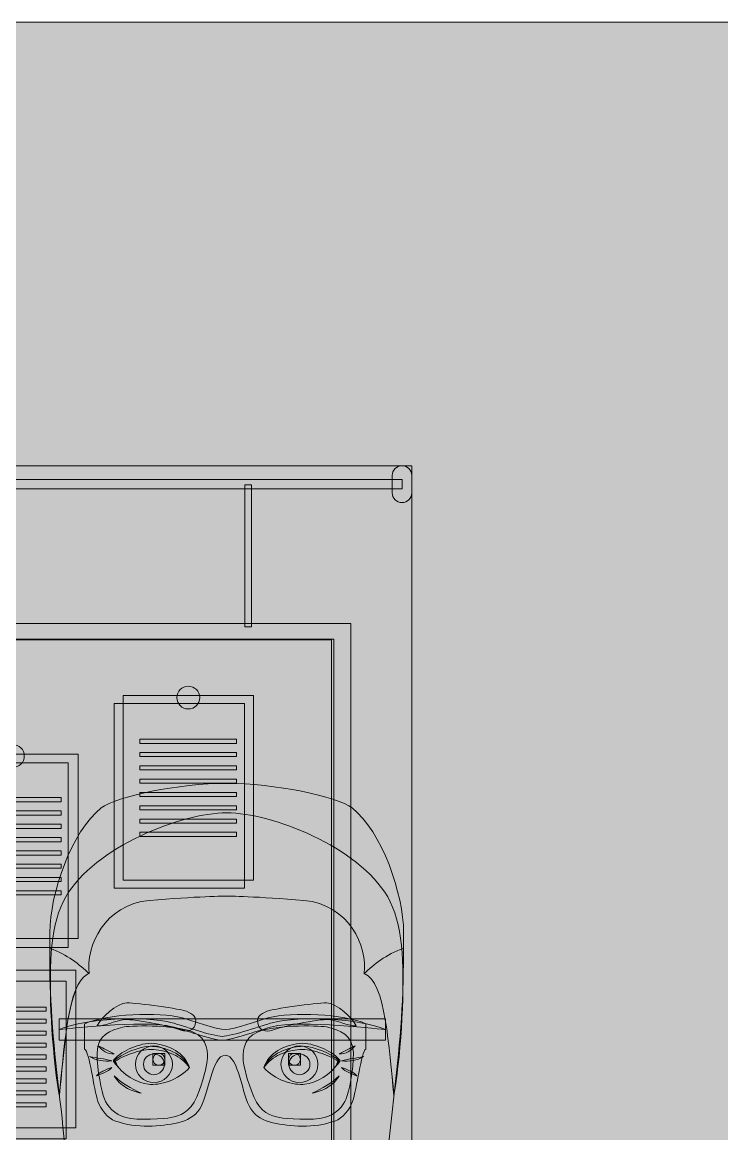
# Model space of a CAD drawing. Header units: inches. Extents: x 0 to 1920, y -20 to 1080.
# Drawn here: x 245.1 to 497.3, y 679 to 1080 of the extents above; entities that cross this region are included whole.
import ezdxf

# ---------------------------------------------------------------- set-up
doc = ezdxf.new("R2010")
doc.units = ezdxf.units.IN
doc.header["$MEASUREMENT"] = 0
doc.layers.add('Layer 1', color=7, linetype='Continuous')

# ---------------------------------------------------------------- blocks, each defined once
blk = doc.blocks.new('block 3')
at = {"layer": 'Layer 1', "lineweight": 0}
blk.add_lwpolyline([(0, 1080), (1920, 1080), (1920, 0), (0, 0), (0, 1080)], dxfattribs=at)
blk = doc.blocks.new('block 6')
at = {"layer": 'Layer 1', "lineweight": 0}
blk.add_lwpolyline([(0, 1080), (1920, 1080), (1920, 0), (0, 0), (0, 1080)], dxfattribs=at)
blk = doc.blocks.new('block 17')
at = {"layer": 'Layer 1', "true_color": 0xffffff}
h = blk.add_hatch(color=7, dxfattribs=at)
h.dxf.hatch_style = 2
h.paths.add_polyline_path([(357.41, 654.99), (115.88, 654.99), (115.88, 857.47), (357.41, 857.47)])
at = {"layer": 'Layer 1', "lineweight": 0}
for points in [[(115.88, 654.99), (357.41, 654.99), (357.41, 857.47), (115.88, 857.47), (115.88, 654.99)], [(357.41, 654.99), (115.88, 654.99), (115.88, 857.47), (357.41, 857.47), (357.41, 654.99)]]:
    blk.add_lwpolyline(points, dxfattribs=at)
blk = doc.blocks.new('block 16')
at = {"layer": 'Layer 1'}
blk.add_blockref('block 17', (0, 0), dxfattribs=at)
blk = doc.blocks.new('block 21')
at = {"layer": 'Layer 1', "true_color": 0xffffff}
h = blk.add_hatch(color=7, dxfattribs=at)
h.dxf.hatch_style = 2
h.paths.add_polyline_path([(261.62, 746.24), (214.58, 746.24), (214.58, 812.81), (261.62, 812.81)])
at = {"layer": 'Layer 1', "lineweight": 0}
for points in [[(214.58, 746.24), (261.62, 746.24), (261.62, 812.81), (214.58, 812.81), (214.58, 746.24)], [(261.62, 746.24), (214.58, 746.24), (214.58, 812.81), (261.62, 812.81), (261.62, 746.24)]]:
    blk.add_lwpolyline(points, dxfattribs=at)
blk = doc.blocks.new('block 20')
at = {"layer": 'Layer 1'}
blk.add_blockref('block 21', (0, 0), dxfattribs=at)
blk = doc.blocks.new('block 23')
at = {"layer": 'Layer 1', "true_color": 0xffffff}
h = blk.add_hatch(color=7, dxfattribs=at)
h.dxf.hatch_style = 2
h.paths.add_polyline_path([(325.23, 767.68), (278.19, 767.68), (278.19, 834.25), (325.23, 834.25)])
at = {"layer": 'Layer 1', "lineweight": 0}
for points in [[(278.19, 767.68), (325.23, 767.68), (325.23, 834.25), (278.19, 834.25), (278.19, 767.68)], [(325.23, 767.68), (278.19, 767.68), (278.19, 834.25), (325.23, 834.25), (325.23, 767.68)]]:
    blk.add_lwpolyline(points, dxfattribs=at)
blk = doc.blocks.new('block 22')
at = {"layer": 'Layer 1'}
blk.add_blockref('block 23', (0, 0), dxfattribs=at)
blk = doc.blocks.new('block 25')
at = {"layer": 'Layer 1', "true_color": 0xffffff}
h = blk.add_hatch(color=7, dxfattribs=at)
h.dxf.hatch_style = 2
h.paths.add_polyline_path([(260.87, 677.21), (147.73, 677.21), (147.73, 734.12), (260.87, 734.12)])
at = {"layer": 'Layer 1', "lineweight": 0}
for points in [[(147.73, 677.21), (260.87, 677.21), (260.87, 734.12), (147.73, 734.12), (147.73, 677.21)], [(260.87, 677.21), (147.73, 677.21), (147.73, 734.12), (260.87, 734.12), (260.87, 677.21)]]:
    blk.add_lwpolyline(points, dxfattribs=at)
blk = doc.blocks.new('block 24')
at = {"layer": 'Layer 1'}
blk.add_blockref('block 25', (0, 0), dxfattribs=at)
blk = doc.blocks.new('block 15')
at = {"layer": 'Layer 1', "true_color": 0x82a09f}
h = blk.add_hatch(color=252, dxfattribs=at)
h.dxf.hatch_style = 2
edge = h.paths.add_edge_path()
edge.add_spline(control_points=[(382.01, 906.69), (382.01, 906.69), (382.01, 906.69), (382.01, 906.69), (380.05, 906.69), (378.46, 908.28), (378.46, 910.24), (378.46, 910.24), (378.46, 916.45), (378.46, 916.45), (378.46, 918.41), (380.05, 920), (382.01, 920), (383.97, 920), (385.56, 918.41), (385.56, 916.45), (385.56, 916.45), (385.56, 910.24), (385.56, 910.24), (385.56, 908.28), (383.97, 906.69), (382.01, 906.69)], knot_values=[0, 0, 0, 0, 1, 1, 1, 2, 2, 2, 3, 3, 3, 4, 4, 4, 5, 5, 5, 6, 6, 6, 7, 7, 7, 7], degree=3, periodic=0)
edge.add_line((382.01, 906.69), (382.01, 906.69))
h = blk.add_hatch(color=252, dxfattribs=at)
h.dxf.hatch_style = 2
h.paths.add_polyline_path([(382.01, 911.64), (102.96, 911.64), (102.96, 915.05), (382.01, 915.05)])
h = blk.add_hatch(color=252, dxfattribs=at)
h.dxf.hatch_style = 2
h.paths.add_polyline_path([(327.78, 861.87), (325.31, 861.87), (325.31, 913.08), (327.78, 913.08)])
h = blk.add_hatch(color=252, dxfattribs=at)
h.dxf.hatch_style = 2
h.paths.add_polyline_path([(363.54, 660.57), (122.02, 660.57), (122.02, 863.05), (363.54, 863.05)])
at = {"layer": 'Layer 1', "true_color": 0xaac8c8}
h = blk.add_hatch(color=9, dxfattribs=at)
h.dxf.hatch_style = 2
h.paths.add_polyline_path([(356.57, 666.42), (129, 666.42), (129, 857.2), (356.57, 857.2)])
at = {"layer": 'Layer 1', "true_color": 0x2956c5}
h = blk.add_hatch(color=152, dxfattribs=at)
h.dxf.hatch_style = 2
edge = h.paths.add_edge_path()
edge.add_spline(control_points=[(309.05, 836.39), (309.05, 834.11), (307.2, 832.26), (304.92, 832.26), (302.64, 832.26), (300.8, 834.11), (300.8, 836.39), (300.8, 838.67), (302.64, 840.51), (304.92, 840.51), (307.2, 840.51), (309.05, 838.67), (309.05, 836.39)], knot_values=[0, 0, 0, 0, 1, 1, 1, 2, 2, 2, 3, 3, 3, 4, 4, 4, 4], degree=3, periodic=0)
edge.add_line((309.05, 836.39), (309.05, 836.39))
at = {"layer": 'Layer 1', "true_color": 0xffb000}
h = blk.add_hatch(color=40, dxfattribs=at)
h.dxf.hatch_style = 2
edge = h.paths.add_edge_path()
edge.add_spline(control_points=[(245.8, 815.3), (245.8, 813.02), (243.95, 811.18), (241.67, 811.18), (239.39, 811.18), (237.54, 813.02), (237.54, 815.3), (237.54, 817.58), (239.39, 819.43), (241.67, 819.43), (243.95, 819.43), (245.8, 817.58), (245.8, 815.3)], knot_values=[0, 0, 0, 0, 1, 1, 1, 2, 2, 2, 3, 3, 3, 4, 4, 4, 4], degree=3, periodic=0)
edge.add_line((245.8, 815.3), (245.8, 815.3))
at = {"layer": 'Layer 1', "true_color": 0xc0dddc}
h = blk.add_hatch(color=254, dxfattribs=at)
h.dxf.hatch_style = 2
h.paths.add_polyline_path([(322.32, 819.87), (287.52, 819.87), (287.52, 821.37), (322.32, 821.37)])
h = blk.add_hatch(color=254, dxfattribs=at)
h.dxf.hatch_style = 2
h.paths.add_polyline_path([(322.32, 815.07), (287.52, 815.07), (287.52, 816.57), (322.32, 816.57)])
h = blk.add_hatch(color=254, dxfattribs=at)
h.dxf.hatch_style = 2
h.paths.add_polyline_path([(322.32, 810.27), (287.52, 810.27), (287.52, 811.77), (322.32, 811.77)])
h = blk.add_hatch(color=254, dxfattribs=at)
h.dxf.hatch_style = 2
h.paths.add_polyline_path([(322.32, 805.47), (287.52, 805.47), (287.52, 806.97), (322.32, 806.97)])
h = blk.add_hatch(color=254, dxfattribs=at)
h.dxf.hatch_style = 2
h.paths.add_polyline_path([(322.32, 800.67), (287.52, 800.67), (287.52, 802.17), (322.32, 802.17)])
h = blk.add_hatch(color=254, dxfattribs=at)
h.dxf.hatch_style = 2
h.paths.add_polyline_path([(259.07, 798.79), (224.27, 798.79), (224.27, 800.29), (259.07, 800.29)])
h = blk.add_hatch(color=254, dxfattribs=at)
h.dxf.hatch_style = 2
h.paths.add_polyline_path([(259.07, 793.99), (224.27, 793.99), (224.27, 795.49), (259.07, 795.49)])
h = blk.add_hatch(color=254, dxfattribs=at)
h.dxf.hatch_style = 2
h.paths.add_polyline_path([(322.32, 795.87), (287.52, 795.87), (287.52, 797.37), (322.32, 797.37)])
h = blk.add_hatch(color=254, dxfattribs=at)
h.dxf.hatch_style = 2
h.paths.add_polyline_path([(259.07, 789.19), (224.27, 789.19), (224.27, 790.69), (259.07, 790.69)])
h = blk.add_hatch(color=254, dxfattribs=at)
h.dxf.hatch_style = 2
h.paths.add_polyline_path([(322.32, 791.07), (287.52, 791.07), (287.52, 792.57), (322.32, 792.57)])
h = blk.add_hatch(color=254, dxfattribs=at)
h.dxf.hatch_style = 2
h.paths.add_polyline_path([(322.32, 786.27), (287.52, 786.27), (287.52, 787.77), (322.32, 787.77)])
h = blk.add_hatch(color=254, dxfattribs=at)
h.dxf.hatch_style = 2
h.paths.add_polyline_path([(259.07, 784.39), (224.27, 784.39), (224.27, 785.89), (259.07, 785.89)])
h = blk.add_hatch(color=254, dxfattribs=at)
h.dxf.hatch_style = 2
h.paths.add_polyline_path([(259.07, 779.59), (224.27, 779.59), (224.27, 781.09), (259.07, 781.09)])
h = blk.add_hatch(color=254, dxfattribs=at)
h.dxf.hatch_style = 2
h.paths.add_polyline_path([(259.07, 774.79), (224.27, 774.79), (224.27, 776.29), (259.07, 776.29)])
h = blk.add_hatch(color=254, dxfattribs=at)
h.dxf.hatch_style = 2
h.paths.add_polyline_path([(259.07, 769.99), (224.27, 769.99), (224.27, 771.49), (259.07, 771.49)])
h = blk.add_hatch(color=254, dxfattribs=at)
h.dxf.hatch_style = 2
h.paths.add_polyline_path([(259.07, 765.19), (224.27, 765.19), (224.27, 766.69), (259.07, 766.69)])
h = blk.add_hatch(color=254, dxfattribs=at)
h.dxf.hatch_style = 2
h.paths.add_polyline_path([(253.69, 723.2), (162.04, 723.2), (162.04, 724.7), (253.69, 724.7)])
h = blk.add_hatch(color=254, dxfattribs=at)
h.dxf.hatch_style = 2
h.paths.add_polyline_path([(253.69, 718.89), (162.04, 718.89), (162.04, 720.39), (253.69, 720.39)])
h = blk.add_hatch(color=254, dxfattribs=at)
h.dxf.hatch_style = 2
h.paths.add_polyline_path([(253.69, 714.58), (162.04, 714.58), (162.04, 716.08), (253.69, 716.08)])
h = blk.add_hatch(color=254, dxfattribs=at)
h.dxf.hatch_style = 2
h.paths.add_polyline_path([(253.69, 710.27), (162.04, 710.27), (162.04, 711.77), (253.69, 711.77)])
h = blk.add_hatch(color=254, dxfattribs=at)
h.dxf.hatch_style = 2
h.paths.add_polyline_path([(253.69, 705.96), (162.04, 705.96), (162.04, 707.46), (253.69, 707.46)])
h = blk.add_hatch(color=254, dxfattribs=at)
h.dxf.hatch_style = 2
h.paths.add_polyline_path([(253.69, 701.65), (162.04, 701.65), (162.04, 703.15), (253.69, 703.15)])
h = blk.add_hatch(color=254, dxfattribs=at)
h.dxf.hatch_style = 2
h.paths.add_polyline_path([(253.69, 697.34), (162.04, 697.34), (162.04, 698.84), (253.69, 698.84)])
h = blk.add_hatch(color=254, dxfattribs=at)
h.dxf.hatch_style = 2
h.paths.add_polyline_path([(253.69, 693.02), (162.04, 693.02), (162.04, 694.52), (253.69, 694.52)])
h = blk.add_hatch(color=254, dxfattribs=at)
h.dxf.hatch_style = 2
h.paths.add_polyline_path([(253.69, 688.71), (162.04, 688.71), (162.04, 690.21), (253.69, 690.21)])
at = {"layer": 'Layer 1', "lineweight": 0}
for points in [[(100, 654.99), (385.56, 654.99), (385.56, 920), (100, 920), (100, 654.99)], [(382.01, 911.64), (102.96, 911.64), (102.96, 915.05), (382.01, 915.05), (382.01, 911.64)], [(327.78, 861.87), (325.31, 861.87), (325.31, 913.08), (327.78, 913.08), (327.78, 861.87)], [(363.54, 660.57), (122.02, 660.57), (122.02, 863.05), (363.54, 863.05), (363.54, 660.57)], [(356.57, 666.42), (129, 666.42), (129, 857.2), (356.57, 857.2), (356.57, 666.42)], [(328.44, 770.54), (281.4, 770.54), (281.4, 837.11), (328.44, 837.11), (328.44, 770.54)], [(322.32, 819.87), (287.52, 819.87), (287.52, 821.37), (322.32, 821.37), (322.32, 819.87)], [(265.19, 749.45), (218.15, 749.45), (218.15, 816.02), (265.19, 816.02), (265.19, 749.45)], [(322.32, 815.07), (287.52, 815.07), (287.52, 816.57), (322.32, 816.57), (322.32, 815.07)], [(322.32, 810.27), (287.52, 810.27), (287.52, 811.77), (322.32, 811.77), (322.32, 810.27)], [(322.32, 805.47), (287.52, 805.47), (287.52, 806.97), (322.32, 806.97), (322.32, 805.47)], [(322.32, 800.67), (287.52, 800.67), (287.52, 802.17), (322.32, 802.17), (322.32, 800.67)], [(259.07, 798.79), (224.27, 798.79), (224.27, 800.29), (259.07, 800.29), (259.07, 798.79)], [(259.07, 793.99), (224.27, 793.99), (224.27, 795.49), (259.07, 795.49), (259.07, 793.99)], [(322.32, 795.87), (287.52, 795.87), (287.52, 797.37), (322.32, 797.37), (322.32, 795.87)], [(259.07, 789.19), (224.27, 789.19), (224.27, 790.69), (259.07, 790.69), (259.07, 789.19)], [(322.32, 791.07), (287.52, 791.07), (287.52, 792.57), (322.32, 792.57), (322.32, 791.07)], [(322.32, 786.27), (287.52, 786.27), (287.52, 787.77), (322.32, 787.77), (322.32, 786.27)], [(259.07, 784.39), (224.27, 784.39), (224.27, 785.89), (259.07, 785.89), (259.07, 784.39)], [(259.07, 779.59), (224.27, 779.59), (224.27, 781.09), (259.07, 781.09), (259.07, 779.59)], [(259.07, 774.79), (224.27, 774.79), (224.27, 776.29), (259.07, 776.29), (259.07, 774.79)], [(259.07, 769.99), (224.27, 769.99), (224.27, 771.49), (259.07, 771.49), (259.07, 769.99)], [(259.07, 765.19), (224.27, 765.19), (224.27, 766.69), (259.07, 766.69), (259.07, 765.19)], [(264.43, 681.14), (151.3, 681.14), (151.3, 738.05), (264.43, 738.05), (264.43, 681.14)], [(253.69, 723.2), (162.04, 723.2), (162.04, 724.7), (253.69, 724.7), (253.69, 723.2)], [(253.69, 718.89), (162.04, 718.89), (162.04, 720.39), (253.69, 720.39), (253.69, 718.89)], [(253.69, 714.58), (162.04, 714.58), (162.04, 716.08), (253.69, 716.08), (253.69, 714.58)], [(253.69, 710.27), (162.04, 710.27), (162.04, 711.77), (253.69, 711.77), (253.69, 710.27)], [(253.69, 705.96), (162.04, 705.96), (162.04, 707.46), (253.69, 707.46), (253.69, 705.96)], [(253.69, 701.65), (162.04, 701.65), (162.04, 703.15), (253.69, 703.15), (253.69, 701.65)], [(253.69, 697.34), (162.04, 697.34), (162.04, 698.84), (253.69, 698.84), (253.69, 697.34)], [(253.69, 693.02), (162.04, 693.02), (162.04, 694.52), (253.69, 694.52), (253.69, 693.02)], [(253.69, 688.71), (162.04, 688.71), (162.04, 690.21), (253.69, 690.21), (253.69, 688.71)]]:
    blk.add_lwpolyline(points, dxfattribs=at)
for points, knots in [([(382.01, 906.69), (382.01, 906.69), (382.01, 906.69), (382.01, 906.69), (380.05, 906.69), (378.46, 908.28), (378.46, 910.24), (378.46, 910.24), (378.46, 916.45), (378.46, 916.45), (378.46, 918.41), (380.05, 920), (382.01, 920), (383.97, 920), (385.56, 918.41), (385.56, 916.45), (385.56, 916.45), (385.56, 910.24), (385.56, 910.24), (385.56, 908.28), (383.97, 906.69), (382.01, 906.69)], [0, 0, 0, 0, 1, 1, 1, 2, 2, 2, 3, 3, 3, 4, 4, 4, 5, 5, 5, 6, 6, 6, 7, 7, 7, 7]), ([(309.05, 836.39), (309.05, 834.11), (307.2, 832.26), (304.92, 832.26), (302.64, 832.26), (300.8, 834.11), (300.8, 836.39), (300.8, 838.67), (302.64, 840.51), (304.92, 840.51), (307.2, 840.51), (309.05, 838.67), (309.05, 836.39)], [0, 0, 0, 0, 1, 1, 1, 2, 2, 2, 3, 3, 3, 4, 4, 4, 4]), ([(245.8, 815.3), (245.8, 813.02), (243.95, 811.18), (241.67, 811.18), (239.39, 811.18), (237.54, 813.02), (237.54, 815.3), (237.54, 817.58), (239.39, 819.43), (241.67, 819.43), (243.95, 819.43), (245.8, 817.58), (245.8, 815.3)], [0, 0, 0, 0, 1, 1, 1, 2, 2, 2, 3, 3, 3, 4, 4, 4, 4])]:
    blk.add_open_spline(points, degree=3, knots=knots, dxfattribs=at)
at = {"layer": 'Layer 1'}
for name in ['block 16', 'block 22', 'block 20', 'block 24']:
    blk.add_blockref(name, (0, 0), dxfattribs=at)
blk = doc.blocks.new('block 14')
at = {"layer": 'Layer 1'}
blk.add_blockref('block 15', (0, 0), dxfattribs=at)
blk = doc.blocks.new('block 13')
at = {"layer": 'Layer 1', "lineweight": 0}
blk.add_lwpolyline([(0, 1080), (1920, 1080), (1920, 0), (0, 0), (0, 1080)], dxfattribs=at)
at = {"layer": 'Layer 1'}
blk.add_blockref('block 14', (0, 0), dxfattribs=at)
blk = doc.blocks.new('block 30')
at = {"layer": 'Layer 1', "lineweight": 0}
blk.add_lwpolyline([(0, 1080), (1920, 1080), (1920, 0), (0, 0), (0, 1080)], dxfattribs=at)
blk = doc.blocks.new('block 31')
at = {"layer": 'Layer 1', "lineweight": 0}
blk.add_lwpolyline([(0, 1080), (1920, 1080), (1920, 0), (0, 0), (0, 1080)], dxfattribs=at)
blk = doc.blocks.new('block 36')
at = {"layer": 'Layer 1', "lineweight": 0}
blk.add_lwpolyline([(341.1, 703.75), (345.38, 703.75), (345.38, 708), (341.1, 708), (341.1, 703.75)], dxfattribs=at)
blk.add_open_spline([(345.38, 705.88), (345.38, 704.7), (344.41, 703.75), (343.24, 703.75), (342.05, 703.75), (341.09, 704.7), (341.09, 705.88), (341.09, 707.05), (342.05, 708), (343.24, 708), (344.41, 708), (345.38, 707.05), (345.38, 705.88)], degree=3, knots=[0, 0, 0, 0, 1, 1, 1, 2, 2, 2, 3, 3, 3, 4, 4, 4, 4], dxfattribs=at)
blk = doc.blocks.new('block 35')
at = {"layer": 'Layer 1'}
blk.add_blockref('block 36', (0, 0), dxfattribs=at)
blk = doc.blocks.new('block 38')
at = {"layer": 'Layer 1', "lineweight": 0}
blk.add_lwpolyline([(292.19, 703.75), (296.47, 703.75), (296.47, 708), (292.19, 708), (292.19, 703.75)], dxfattribs=at)
blk.add_open_spline([(292.19, 705.88), (292.19, 704.7), (293.13, 703.75), (294.32, 703.75), (295.5, 703.75), (296.47, 704.7), (296.47, 705.88), (296.47, 707.05), (295.5, 708), (294.32, 708), (293.13, 708), (292.19, 707.05), (292.19, 705.88)], degree=3, knots=[0, 0, 0, 0, 1, 1, 1, 2, 2, 2, 3, 3, 3, 4, 4, 4, 4], dxfattribs=at)
blk = doc.blocks.new('block 37')
at = {"layer": 'Layer 1'}
blk.add_blockref('block 38', (0, 0), dxfattribs=at)
blk = doc.blocks.new('block 40')
at = {"layer": 'Layer 1', "lineweight": 0}
blk.add_lwpolyline([(258.34, 712.76), (376.01, 712.76), (376.01, 720.49), (258.34, 720.49), (258.34, 712.76)], dxfattribs=at)
blk.add_open_spline([(335.19, 719.06), (332.08, 718.26), (320.47, 714.16), (317.17, 714.16), (313.88, 714.16), (302.25, 718.26), (299.16, 719.06), (289.23, 721.63), (267.49, 720.69), (258.34, 716.6), (258.34, 716.6), (289.23, 720.23), (299.16, 717.66), (302.25, 716.85), (313.88, 712.76), (317.17, 712.76), (320.47, 712.76), (332.08, 716.85), (335.19, 717.66), (345.11, 720.23), (376.01, 716.6), (376.01, 716.6), (366.87, 720.69), (345.11, 721.63), (335.19, 719.06)], degree=3, knots=[0, 0, 0, 0, 1, 1, 1, 2, 2, 2, 3, 3, 3, 4, 4, 4, 5, 5, 5, 6, 6, 6, 7, 7, 7, 8, 8, 8, 8], dxfattribs=at)
blk = doc.blocks.new('block 39')
at = {"layer": 'Layer 1'}
blk.add_blockref('block 40', (0, 0), dxfattribs=at)
blk = doc.blocks.new('block 32')
at = {"layer": 'Layer 1', "true_color": 0x231f20}
h = blk.add_hatch(color=250, dxfattribs=at)
h.dxf.hatch_style = 2
edge = h.paths.add_edge_path()
edge.add_spline(control_points=[(382.58, 751.62), (382.58, 749.88), (382.58, 747.98), (382.54, 745.92), (382.54, 731.74), (382.15, 710.72), (379.09, 693), (377.26, 709.62), (376.18, 734.1), (368.38, 736.8), (369.56, 746.72), (363.02, 761.74), (346.6, 763.19), (330.21, 764.63), (318.78, 764.78), (318.78, 764.78), (318.78, 764.78), (307.32, 764.63), (290.95, 763.19), (274.57, 761.74), (268.02, 746.72), (269.17, 736.8), (269.17, 736.8), (269.13, 736.8), (269.13, 736.8), (268.4, 736.53), (267.75, 736.12), (267.14, 735.5), (261.17, 729.58), (260.14, 708.05), (258.46, 693), (258.46, 693.03), (258.46, 693.07), (258.42, 693.11), (258.42, 693.11), (258.3, 693.68), (258.3, 693.68), (255.47, 710.41), (255, 729.99), (254.98, 743.91), (254.98, 744.59), (254.98, 745.27), (255, 745.92), (255, 745.92), (255, 751.62), (255, 751.62), (255, 765.31), (262.78, 788.27), (273.57, 796.57), (278.96, 800.75), (301.55, 805.43), (318.78, 805.43), (336, 805.43), (358.58, 800.75), (364.01, 796.57), (374.77, 788.27), (382.58, 765.31), (382.58, 751.62)], knot_values=[0, 0, 0, 0, 1, 1, 1, 2, 2, 2, 3, 3, 3, 4, 4, 4, 5, 5, 5, 6, 6, 6, 7, 7, 7, 8, 8, 8, 9, 9, 9, 10, 10, 10, 11, 11, 11, 12, 12, 12, 13, 13, 13, 14, 14, 14, 15, 15, 15, 16, 16, 16, 17, 17, 17, 18, 18, 18, 19, 19, 19, 19], degree=3, periodic=0)
edge.add_line((382.58, 751.62), (382.58, 751.62))
at = {"layer": 'Layer 1', "true_color": 0xfdb48c}
h = blk.add_hatch(color=31, dxfattribs=at)
h.dxf.hatch_style = 2
edge = h.paths.add_edge_path()
edge.add_spline(control_points=[(376.84, 764.44), (366.16, 782.65), (335.19, 794.78), (318.79, 794.78), (302.38, 794.78), (271.41, 782.65), (260.72, 764.44), (250.03, 746.22), (257.65, 705.24), (260.72, 671.84), (263.78, 638.45), (301.36, 615.71), (318.79, 615.71), (336.2, 615.71), (373.79, 638.45), (376.84, 671.84), (379.91, 705.24), (387.53, 746.22), (376.84, 764.44)], knot_values=[0, 0, 0, 0, 1, 1, 1, 2, 2, 2, 3, 3, 3, 4, 4, 4, 5, 5, 5, 6, 6, 6, 6], degree=3, periodic=0)
edge.add_line((376.84, 764.44), (376.84, 764.44))
at = {"layer": 'Layer 1', "true_color": 0x231f20}
h = blk.add_hatch(color=250, dxfattribs=at)
h.dxf.hatch_style = 2
edge = h.paths.add_edge_path()
edge.add_spline(control_points=[(269.13, 736.8), (268.4, 736.53), (267.75, 736.11), (267.14, 735.5), (261.14, 729.69), (260.09, 708.2), (258.42, 693.11), (258.42, 693.11), (258.3, 693.68), (258.3, 693.68), (255.47, 710.41), (255, 729.99), (254.98, 743.91), (254.98, 743.91), (254.98, 745.92), (254.98, 745.92), (254.98, 745.92), (255, 745.92), (255, 745.92), (261.25, 743.68), (265.77, 740.03), (269.13, 736.8)], knot_values=[0, 0, 0, 0, 1, 1, 1, 2, 2, 2, 3, 3, 3, 4, 4, 4, 5, 5, 5, 6, 6, 6, 7, 7, 7, 7], degree=3, periodic=0)
edge.add_line((269.13, 736.8), (269.13, 736.8))
h = blk.add_hatch(color=250, dxfattribs=at)
h.dxf.hatch_style = 2
edge = h.paths.add_edge_path()
edge.add_spline(control_points=[(382.54, 745.92), (382.54, 731.74), (382.15, 710.72), (379.1, 693), (377.26, 709.61), (376.18, 734.1), (368.38, 736.8), (371.75, 740.03), (376.26, 743.68), (382.54, 745.92)], knot_values=[0, 0, 0, 0, 1, 1, 1, 2, 2, 2, 3, 3, 3, 3], degree=3, periodic=0)
edge.add_line((382.54, 745.92), (382.54, 745.92))
at = {"layer": 'Layer 1', "true_color": 0xffffff}
h = blk.add_hatch(color=7, dxfattribs=at)
h.dxf.hatch_style = 2
edge = h.paths.add_edge_path()
edge.add_spline(control_points=[(307.28, 717.92), (308.38, 721.32), (306.61, 722.09), (304.24, 723.21), (302.46, 724.05), (286.66, 726.23), (282.83, 726.23), (278.99, 726.23), (273.45, 720.82), (272.12, 717.92), (274.68, 717.76), (278.21, 719.81), (282.04, 720.19), (285.88, 720.56), (299.61, 717.55), (302.26, 716.41), (304.91, 715.28), (306.96, 716.9), (307.28, 717.92)], knot_values=[0, 0, 0, 0, 1, 1, 1, 2, 2, 2, 3, 3, 3, 4, 4, 4, 5, 5, 5, 6, 6, 6, 6], degree=3, periodic=0)
edge.add_line((307.28, 717.92), (307.28, 717.92))
h = blk.add_hatch(color=7, dxfattribs=at)
h.dxf.hatch_style = 2
edge = h.paths.add_edge_path()
edge.add_spline(control_points=[(330.27, 717.92), (329.18, 721.32), (330.95, 722.09), (333.32, 723.21), (335.1, 724.05), (350.9, 726.23), (354.73, 726.23), (358.57, 726.23), (364.11, 720.82), (365.44, 717.92), (362.88, 717.76), (359.36, 719.81), (355.52, 720.19), (351.69, 720.56), (337.95, 717.55), (335.3, 716.41), (332.65, 715.28), (330.61, 716.9), (330.27, 717.92)], knot_values=[0, 0, 0, 0, 1, 1, 1, 2, 2, 2, 3, 3, 3, 4, 4, 4, 5, 5, 5, 6, 6, 6, 6], degree=3, periodic=0)
edge.add_line((330.27, 717.92), (330.27, 717.92))
at = {"layer": 'Layer 1', "true_color": 0x404040}
h = blk.add_hatch(color=250, dxfattribs=at)
h.dxf.hatch_style = 2
edge = h.paths.add_edge_path()
edge.add_spline(control_points=[(333.8, 720.85), (331.12, 720.15), (321.11, 716.61), (318.27, 716.61), (315.44, 716.61), (305.41, 720.15), (302.75, 720.85), (294.19, 723.06), (275.45, 722.25), (267.56, 718.74), (267.56, 718.74), (267.56, 709.58), (267.56, 709.58), (269.29, 708.77), (270.84, 695), (272.37, 690.67), (273.4, 687.77), (275.85, 684.66), (278.72, 683.63), (286.36, 680.88), (295.02, 681.59), (301.12, 683.03), (304.54, 683.84), (307.14, 685.12), (309.09, 688.05), (312.26, 692.84), (313.41, 707.36), (318.27, 707.36), (323.13, 707.36), (324.28, 692.84), (327.45, 688.05), (329.4, 685.12), (332.01, 683.84), (335.44, 683.03), (341.52, 681.59), (350.18, 680.88), (357.84, 683.63), (360.69, 684.66), (363.14, 687.77), (364.18, 690.67), (365.72, 695), (367.25, 708.77), (368.98, 709.58), (368.98, 709.58), (368.98, 718.74), (368.98, 718.74), (361.11, 722.25), (342.35, 723.06), (333.8, 720.85)], knot_values=[0, 0, 0, 0, 1, 1, 1, 2, 2, 2, 3, 3, 3, 4, 4, 4, 5, 5, 5, 6, 6, 6, 7, 7, 7, 8, 8, 8, 9, 9, 9, 10, 10, 10, 11, 11, 11, 12, 12, 12, 13, 13, 13, 14, 14, 14, 15, 15, 15, 16, 16, 16, 16], degree=3, periodic=0)
edge.add_line((333.8, 720.85), (333.8, 720.85))
edge = h.paths.add_edge_path()
edge.add_spline(control_points=[(311.79, 705.45), (311.49, 703.34), (310.44, 698.21), (308.03, 692.38), (305.63, 686.55), (301.78, 685.54), (298.61, 684.84), (296.71, 684.42), (286.5, 683.83), (282.46, 684.84), (278.43, 685.85), (275.64, 689.16), (274.68, 691.68), (273.72, 694.19), (271.99, 701.74), (272.08, 708.28), (272.17, 714.81), (277.09, 716.35), (281.3, 717.52), (282.93, 717.98), (299.48, 718.63), (306.69, 715.72), (312.11, 713.52), (312.06, 707.57), (311.79, 705.45)], knot_values=[0, 0, 0, 0, 1, 1, 1, 2, 2, 2, 3, 3, 3, 4, 4, 4, 5, 5, 5, 6, 6, 6, 7, 7, 7, 8, 8, 8, 8], degree=3, periodic=0)
edge.add_line((311.79, 705.45), (311.79, 705.45))
edge = h.paths.add_edge_path()
edge.add_spline(control_points=[(361.87, 691.68), (360.9, 689.16), (358.12, 685.85), (354.08, 684.84), (350.04, 683.83), (339.84, 684.42), (337.93, 684.84), (334.76, 685.54), (330.92, 686.55), (328.52, 692.38), (326.11, 698.21), (325.05, 703.34), (324.76, 705.45), (324.47, 707.57), (324.45, 713.52), (329.87, 715.72), (337.07, 718.63), (353.62, 717.98), (355.24, 717.52), (359.45, 716.35), (364.37, 714.81), (364.46, 708.28), (364.56, 701.74), (362.83, 694.19), (361.87, 691.68)], knot_values=[0, 0, 0, 0, 1, 1, 1, 2, 2, 2, 3, 3, 3, 4, 4, 4, 5, 5, 5, 6, 6, 6, 7, 7, 7, 8, 8, 8, 8], degree=3, periodic=0)
edge.add_line((361.87, 691.68), (361.87, 691.68))
at = {"layer": 'Layer 1', "true_color": 0xec8940}
h = blk.add_hatch(color=23, dxfattribs=at)
h.dxf.hatch_style = 2
edge = h.paths.add_edge_path()
edge.add_spline(control_points=[(278.17, 707.83), (275.9, 707.72), (273.85, 709.09), (272.47, 710.72), (273.53, 710.36), (274.42, 709.76), (275.34, 709.29), (276.25, 708.73), (277.18, 708.36), (278.17, 707.83)], knot_values=[0, 0, 0, 0, 1, 1, 1, 2, 2, 2, 3, 3, 3, 3], degree=3, periodic=0)
edge.add_line((278.17, 707.83), (278.17, 707.83))
at = {"layer": 'Layer 1', "true_color": 0xffffff}
h = blk.add_hatch(color=7, dxfattribs=at)
h.dxf.hatch_style = 2
edge = h.paths.add_edge_path()
edge.add_spline(control_points=[(305.36, 702.93), (304.62, 705.44), (302.66, 707.65), (300.34, 709.02), (298.02, 710.49), (295.37, 711.31), (292.62, 711.59), (289.81, 711.9), (287.01, 711.03), (284.58, 710.04), (282.17, 708.93), (279.71, 707.68), (277.98, 705.52), (277.98, 705.52), (277.8, 705.31), (277.8, 705.31), (277.8, 705.31), (277.92, 705.15), (277.92, 705.15), (278.41, 704.43), (278.96, 703.75), (279.57, 703.17), (279.2, 703.94), (278.84, 704.69), (278.52, 705.45), (278.52, 705.45), (278.47, 705.06), (278.47, 705.06), (280.47, 706.55), (282.86, 707.52), (285.26, 708.27), (287.7, 709.01), (290.03, 709.66), (292.44, 709.44), (294.87, 709.24), (297.3, 708.6), (299.57, 707.63), (301.84, 706.61), (303.84, 705.1), (305.36, 702.93)], knot_values=[0, 0, 0, 0, 1, 1, 1, 2, 2, 2, 3, 3, 3, 4, 4, 4, 5, 5, 5, 6, 6, 6, 7, 7, 7, 8, 8, 8, 9, 9, 9, 10, 10, 10, 11, 11, 11, 12, 12, 12, 13, 13, 13, 13], degree=3, periodic=0)
edge.add_line((305.36, 702.93), (305.36, 702.93))
at = {"layer": 'Layer 1', "true_color": 0x60100e}
h = blk.add_hatch(color=28, dxfattribs=at)
h.dxf.hatch_style = 2
edge = h.paths.add_edge_path()
edge.add_spline(control_points=[(285.87, 704.09), (285.87, 700.42), (288.86, 697.46), (292.53, 697.46), (296.21, 697.46), (299.2, 700.42), (299.2, 704.09), (299.2, 707.74), (296.21, 710.72), (292.53, 710.72), (288.86, 710.72), (285.87, 707.74), (285.87, 704.09)], knot_values=[0, 0, 0, 0, 1, 1, 1, 2, 2, 2, 3, 3, 3, 4, 4, 4, 4], degree=3, periodic=0)
edge.add_line((285.87, 704.09), (285.87, 704.09))
at = {"layer": 'Layer 1', "true_color": 0xffffff}
h = blk.add_hatch(color=7, dxfattribs=at)
h.dxf.hatch_style = 2
edge = h.paths.add_edge_path()
edge.add_spline(control_points=[(332.2, 702.93), (332.95, 705.44), (334.91, 707.65), (337.23, 709.02), (339.55, 710.49), (342.2, 711.31), (344.94, 711.59), (347.75, 711.9), (350.55, 711.03), (352.98, 710.04), (355.4, 708.93), (357.85, 707.68), (359.59, 705.52), (359.59, 705.52), (359.76, 705.31), (359.76, 705.31), (359.76, 705.31), (359.64, 705.15), (359.64, 705.15), (359.15, 704.43), (358.6, 703.75), (357.99, 703.17), (358.37, 703.94), (358.72, 704.69), (359.05, 705.45), (359.05, 705.45), (359.1, 705.06), (359.1, 705.06), (357.09, 706.55), (354.7, 707.52), (352.31, 708.27), (349.86, 709.01), (347.53, 709.66), (345.13, 709.44), (342.69, 709.24), (340.26, 708.6), (337.98, 707.63), (335.72, 706.61), (333.73, 705.1), (332.2, 702.93)], knot_values=[0, 0, 0, 0, 1, 1, 1, 2, 2, 2, 3, 3, 3, 4, 4, 4, 5, 5, 5, 6, 6, 6, 7, 7, 7, 8, 8, 8, 9, 9, 9, 10, 10, 10, 11, 11, 11, 12, 12, 12, 13, 13, 13, 13], degree=3, periodic=0)
edge.add_line((332.2, 702.93), (332.2, 702.93))
at = {"layer": 'Layer 1', "true_color": 0x60100e}
h = blk.add_hatch(color=28, dxfattribs=at)
h.dxf.hatch_style = 2
edge = h.paths.add_edge_path()
edge.add_spline(control_points=[(351.7, 704.09), (351.7, 700.42), (348.71, 697.46), (345.03, 697.46), (341.36, 697.46), (338.37, 700.42), (338.37, 704.09), (338.37, 707.74), (341.36, 710.72), (345.03, 710.72), (348.71, 710.72), (351.7, 707.74), (351.7, 704.09)], knot_values=[0, 0, 0, 0, 1, 1, 1, 2, 2, 2, 3, 3, 3, 4, 4, 4, 4], degree=3, periodic=0)
edge.add_line((351.7, 704.09), (351.7, 704.09))
at = {"layer": 'Layer 1', "true_color": 0xec8940}
h = blk.add_hatch(color=23, dxfattribs=at)
h.dxf.hatch_style = 2
edge = h.paths.add_edge_path()
edge.add_spline(control_points=[(359.39, 707.83), (360.38, 708.36), (361.31, 708.73), (362.22, 709.29), (363.14, 709.76), (364.04, 710.36), (365.09, 710.72), (363.71, 709.09), (361.66, 707.72), (359.39, 707.83)], knot_values=[0, 0, 0, 0, 1, 1, 1, 2, 2, 2, 3, 3, 3, 3], degree=3, periodic=0)
edge.add_line((359.39, 707.83), (359.39, 707.83))
h = blk.add_hatch(color=23, dxfattribs=at)
h.dxf.hatch_style = 2
edge = h.paths.add_edge_path()
edge.add_spline(control_points=[(277.38, 705.3), (275.98, 705.13), (274.61, 705.27), (273.23, 705.45), (271.9, 705.75), (270.46, 706.02), (269.36, 706.95), (270.7, 706.61), (272.02, 706.41), (273.37, 706.2), (274.7, 705.93), (276.04, 705.75), (277.38, 705.3)], knot_values=[0, 0, 0, 0, 1, 1, 1, 2, 2, 2, 3, 3, 3, 4, 4, 4, 4], degree=3, periodic=0)
edge.add_line((277.38, 705.3), (277.38, 705.3))
at = {"layer": 'Layer 1', "true_color": 0xffffff}
h = blk.add_hatch(color=7, dxfattribs=at)
h.dxf.hatch_style = 2
edge = h.paths.add_edge_path()
edge.add_spline(control_points=[(288.77, 704.09), (288.77, 702.02), (290.46, 700.34), (292.53, 700.34), (294.61, 700.34), (296.28, 702.02), (296.28, 704.09), (296.28, 706.15), (294.61, 707.83), (292.53, 707.83), (290.46, 707.83), (288.77, 706.15), (288.77, 704.09)], knot_values=[0, 0, 0, 0, 1, 1, 1, 2, 2, 2, 3, 3, 3, 4, 4, 4, 4], degree=3, periodic=0)
edge.add_line((288.77, 704.09), (288.77, 704.09))
h = blk.add_hatch(color=7, dxfattribs=at)
h.dxf.hatch_style = 2
edge = h.paths.add_edge_path()
edge.add_spline(control_points=[(348.79, 704.09), (348.79, 702.02), (347.11, 700.34), (345.03, 700.34), (342.95, 700.34), (341.29, 702.02), (341.29, 704.09), (341.29, 706.15), (342.95, 707.83), (345.03, 707.83), (347.11, 707.83), (348.79, 706.15), (348.79, 704.09)], knot_values=[0, 0, 0, 0, 1, 1, 1, 2, 2, 2, 3, 3, 3, 4, 4, 4, 4], degree=3, periodic=0)
edge.add_line((348.79, 704.09), (348.79, 704.09))
at = {"layer": 'Layer 1', "true_color": 0xec8940}
h = blk.add_hatch(color=23, dxfattribs=at)
h.dxf.hatch_style = 2
edge = h.paths.add_edge_path()
edge.add_spline(control_points=[(360.18, 705.3), (361.51, 705.75), (362.86, 705.93), (364.21, 706.2), (365.55, 706.41), (366.86, 706.61), (368.21, 706.95), (367.1, 706.02), (365.66, 705.75), (364.33, 705.45), (362.96, 705.27), (361.58, 705.13), (360.18, 705.3)], knot_values=[0, 0, 0, 0, 1, 1, 1, 2, 2, 2, 3, 3, 3, 4, 4, 4, 4], degree=3, periodic=0)
edge.add_line((360.18, 705.3), (360.18, 705.3))
h = blk.add_hatch(color=23, dxfattribs=at)
h.dxf.hatch_style = 2
edge = h.paths.add_edge_path()
edge.add_spline(control_points=[(277.38, 702.93), (276.69, 702.08), (275.67, 701.6), (274.76, 701.1), (273.79, 700.68), (272.88, 700.27), (271.87, 699.88), (272.2, 700.3), (272.6, 700.68), (273.05, 700.99), (273.49, 701.3), (273.96, 701.53), (274.43, 701.79), (275.42, 702.22), (276.32, 702.59), (277.38, 702.93)], knot_values=[0, 0, 0, 0, 1, 1, 1, 2, 2, 2, 3, 3, 3, 4, 4, 4, 5, 5, 5, 5], degree=3, periodic=0)
edge.add_line((277.38, 702.93), (277.38, 702.93))
h = blk.add_hatch(color=23, dxfattribs=at)
h.dxf.hatch_style = 2
edge = h.paths.add_edge_path()
edge.add_spline(control_points=[(360.18, 702.93), (361.24, 702.59), (362.15, 702.22), (363.13, 701.79), (363.6, 701.53), (364.08, 701.3), (364.51, 700.99), (364.96, 700.68), (365.37, 700.3), (365.69, 699.88), (364.68, 700.27), (363.77, 700.68), (362.8, 701.1), (361.9, 701.6), (360.87, 702.08), (360.18, 702.93)], knot_values=[0, 0, 0, 0, 1, 1, 1, 2, 2, 2, 3, 3, 3, 4, 4, 4, 5, 5, 5, 5], degree=3, periodic=0)
edge.add_line((360.18, 702.93), (360.18, 702.93))
h = blk.add_hatch(color=23, dxfattribs=at)
h.dxf.hatch_style = 2
edge = h.paths.add_edge_path()
edge.add_spline(control_points=[(287.95, 693.7), (285.98, 694), (284.12, 694.76), (282.4, 695.75), (280.71, 696.81), (279.15, 698.18), (278.23, 699.94), (281, 697.13), (284.38, 695.38), (287.95, 693.7)], knot_values=[0, 0, 0, 0, 1, 1, 1, 2, 2, 2, 3, 3, 3, 3], degree=3, periodic=0)
edge.add_line((287.95, 693.7), (287.95, 693.7))
h = blk.add_hatch(color=23, dxfattribs=at)
h.dxf.hatch_style = 2
edge = h.paths.add_edge_path()
edge.add_spline(control_points=[(349.61, 693.7), (353.18, 695.38), (356.57, 697.13), (359.34, 699.94), (358.42, 698.18), (356.85, 696.81), (355.17, 695.75), (353.45, 694.76), (351.58, 694), (349.61, 693.7)], knot_values=[0, 0, 0, 0, 1, 1, 1, 2, 2, 2, 3, 3, 3, 3], degree=3, periodic=0)
edge.add_line((349.61, 693.7), (349.61, 693.7))
at = {"layer": 'Layer 1', "lineweight": 0}
blk.add_lwpolyline([(0, 1080), (1920, 1080), (1920, 0), (0, 0), (0, 1080)], dxfattribs=at)
for points, knots in [([(382.58, 751.62), (382.58, 749.88), (382.58, 747.98), (382.54, 745.92), (382.54, 731.74), (382.15, 710.72), (379.09, 693), (377.26, 709.62), (376.18, 734.1), (368.38, 736.8), (369.56, 746.72), (363.02, 761.74), (346.6, 763.19), (330.21, 764.63), (318.78, 764.78), (318.78, 764.78), (318.78, 764.78), (307.32, 764.63), (290.95, 763.19), (274.57, 761.74), (268.02, 746.72), (269.17, 736.8), (269.17, 736.8), (269.13, 736.8), (269.13, 736.8), (268.4, 736.53), (267.75, 736.12), (267.14, 735.5), (261.17, 729.58), (260.14, 708.05), (258.46, 693), (258.46, 693.03), (258.46, 693.07), (258.42, 693.11), (258.42, 693.11), (258.3, 693.68), (258.3, 693.68), (255.47, 710.41), (255, 729.99), (254.98, 743.91), (254.98, 744.59), (254.98, 745.27), (255, 745.92), (255, 745.92), (255, 751.62), (255, 751.62), (255, 765.31), (262.78, 788.27), (273.57, 796.57), (278.96, 800.75), (301.55, 805.43), (318.78, 805.43), (336, 805.43), (358.58, 800.75), (364.01, 796.57), (374.77, 788.27), (382.58, 765.31), (382.58, 751.62)], [0, 0, 0, 0, 1, 1, 1, 2, 2, 2, 3, 3, 3, 4, 4, 4, 5, 5, 5, 6, 6, 6, 7, 7, 7, 8, 8, 8, 9, 9, 9, 10, 10, 10, 11, 11, 11, 12, 12, 12, 13, 13, 13, 14, 14, 14, 15, 15, 15, 16, 16, 16, 17, 17, 17, 18, 18, 18, 19, 19, 19, 19]), ([(376.84, 764.44), (366.16, 782.65), (335.19, 794.78), (318.79, 794.78), (302.38, 794.78), (271.41, 782.65), (260.72, 764.44), (250.03, 746.22), (257.65, 705.24), (260.72, 671.84), (263.78, 638.45), (301.36, 615.71), (318.79, 615.71), (336.2, 615.71), (373.79, 638.45), (376.84, 671.84), (379.91, 705.24), (387.53, 746.22), (376.84, 764.44)], [0, 0, 0, 0, 1, 1, 1, 2, 2, 2, 3, 3, 3, 4, 4, 4, 5, 5, 5, 6, 6, 6, 6]), ([(269.13, 736.8), (268.4, 736.53), (267.75, 736.11), (267.14, 735.5), (261.14, 729.69), (260.09, 708.2), (258.42, 693.11), (258.42, 693.11), (258.3, 693.68), (258.3, 693.68), (255.47, 710.41), (255, 729.99), (254.98, 743.91), (254.98, 743.91), (254.98, 745.92), (254.98, 745.92), (254.98, 745.92), (255, 745.92), (255, 745.92), (261.25, 743.68), (265.77, 740.03), (269.13, 736.8)], [0, 0, 0, 0, 1, 1, 1, 2, 2, 2, 3, 3, 3, 4, 4, 4, 5, 5, 5, 6, 6, 6, 7, 7, 7, 7]), ([(382.54, 745.92), (382.54, 731.74), (382.15, 710.72), (379.1, 693), (377.26, 709.61), (376.18, 734.1), (368.38, 736.8), (371.75, 740.03), (376.26, 743.68), (382.54, 745.92)], [0, 0, 0, 0, 1, 1, 1, 2, 2, 2, 3, 3, 3, 3]), ([(307.28, 717.92), (308.38, 721.32), (306.61, 722.09), (304.24, 723.21), (302.46, 724.05), (286.66, 726.23), (282.83, 726.23), (278.99, 726.23), (273.45, 720.82), (272.12, 717.92), (274.68, 717.76), (278.21, 719.81), (282.04, 720.19), (285.88, 720.56), (299.61, 717.55), (302.26, 716.41), (304.91, 715.28), (306.96, 716.9), (307.28, 717.92)], [0, 0, 0, 0, 1, 1, 1, 2, 2, 2, 3, 3, 3, 4, 4, 4, 5, 5, 5, 6, 6, 6, 6]), ([(330.27, 717.92), (329.18, 721.32), (330.95, 722.09), (333.32, 723.21), (335.1, 724.05), (350.9, 726.23), (354.73, 726.23), (358.57, 726.23), (364.11, 720.82), (365.44, 717.92), (362.88, 717.76), (359.36, 719.81), (355.52, 720.19), (351.69, 720.56), (337.95, 717.55), (335.3, 716.41), (332.65, 715.28), (330.61, 716.9), (330.27, 717.92)], [0, 0, 0, 0, 1, 1, 1, 2, 2, 2, 3, 3, 3, 4, 4, 4, 5, 5, 5, 6, 6, 6, 6]), ([(333.8, 720.85), (331.12, 720.15), (321.11, 716.61), (318.27, 716.61), (315.44, 716.61), (305.41, 720.15), (302.75, 720.85), (294.19, 723.06), (275.45, 722.25), (267.56, 718.74), (267.56, 718.74), (267.56, 709.58), (267.56, 709.58), (269.29, 708.77), (270.84, 695), (272.37, 690.67), (273.4, 687.77), (275.85, 684.66), (278.72, 683.63), (286.36, 680.88), (295.02, 681.59), (301.12, 683.03), (304.54, 683.84), (307.14, 685.12), (309.09, 688.05), (312.26, 692.84), (313.41, 707.36), (318.27, 707.36), (323.13, 707.36), (324.28, 692.84), (327.45, 688.05), (329.4, 685.12), (332.01, 683.84), (335.44, 683.03), (341.52, 681.59), (350.18, 680.88), (357.84, 683.63), (360.69, 684.66), (363.14, 687.77), (364.18, 690.67), (365.72, 695), (367.25, 708.77), (368.98, 709.58), (368.98, 709.58), (368.98, 718.74), (368.98, 718.74), (361.11, 722.25), (342.35, 723.06), (333.8, 720.85)], [0, 0, 0, 0, 1, 1, 1, 2, 2, 2, 3, 3, 3, 4, 4, 4, 5, 5, 5, 6, 6, 6, 7, 7, 7, 8, 8, 8, 9, 9, 9, 10, 10, 10, 11, 11, 11, 12, 12, 12, 13, 13, 13, 14, 14, 14, 15, 15, 15, 16, 16, 16, 16]), ([(311.79, 705.45), (311.49, 703.34), (310.44, 698.21), (308.03, 692.38), (305.63, 686.55), (301.78, 685.54), (298.61, 684.84), (296.71, 684.42), (286.5, 683.83), (282.46, 684.84), (278.43, 685.85), (275.64, 689.16), (274.68, 691.68), (273.72, 694.19), (271.99, 701.74), (272.08, 708.28), (272.17, 714.81), (277.09, 716.35), (281.3, 717.52), (282.93, 717.98), (299.48, 718.63), (306.69, 715.72), (312.11, 713.52), (312.06, 707.57), (311.79, 705.45)], [0, 0, 0, 0, 1, 1, 1, 2, 2, 2, 3, 3, 3, 4, 4, 4, 5, 5, 5, 6, 6, 6, 7, 7, 7, 8, 8, 8, 8]), ([(361.87, 691.68), (360.9, 689.16), (358.12, 685.85), (354.08, 684.84), (350.04, 683.83), (339.84, 684.42), (337.93, 684.84), (334.76, 685.54), (330.92, 686.55), (328.52, 692.38), (326.11, 698.21), (325.05, 703.34), (324.76, 705.45), (324.47, 707.57), (324.45, 713.52), (329.87, 715.72), (337.07, 718.63), (353.62, 717.98), (355.24, 717.52), (359.45, 716.35), (364.37, 714.81), (364.46, 708.28), (364.56, 701.74), (362.83, 694.19), (361.87, 691.68)], [0, 0, 0, 0, 1, 1, 1, 2, 2, 2, 3, 3, 3, 4, 4, 4, 5, 5, 5, 6, 6, 6, 7, 7, 7, 8, 8, 8, 8]), ([(278.17, 707.83), (275.9, 707.72), (273.85, 709.09), (272.47, 710.72), (273.53, 710.36), (274.42, 709.76), (275.34, 709.29), (276.25, 708.73), (277.18, 708.36), (278.17, 707.83)], [0, 0, 0, 0, 1, 1, 1, 2, 2, 2, 3, 3, 3, 3]), ([(305.36, 702.93), (304.62, 705.44), (302.66, 707.65), (300.34, 709.02), (298.02, 710.49), (295.37, 711.31), (292.62, 711.59), (289.81, 711.9), (287.01, 711.03), (284.58, 710.04), (282.17, 708.93), (279.71, 707.68), (277.98, 705.52), (277.98, 705.52), (277.8, 705.31), (277.8, 705.31), (277.8, 705.31), (277.92, 705.15), (277.92, 705.15), (278.41, 704.43), (278.96, 703.75), (279.57, 703.17), (279.2, 703.94), (278.84, 704.69), (278.52, 705.45), (278.52, 705.45), (278.47, 705.06), (278.47, 705.06), (280.47, 706.55), (282.86, 707.52), (285.26, 708.27), (287.7, 709.01), (290.03, 709.66), (292.44, 709.44), (294.87, 709.24), (297.3, 708.6), (299.57, 707.63), (301.84, 706.61), (303.84, 705.1), (305.36, 702.93)], [0, 0, 0, 0, 1, 1, 1, 2, 2, 2, 3, 3, 3, 4, 4, 4, 5, 5, 5, 6, 6, 6, 7, 7, 7, 8, 8, 8, 9, 9, 9, 10, 10, 10, 11, 11, 11, 12, 12, 12, 13, 13, 13, 13]), ([(305.36, 702.93), (302.43, 709.11), (294.35, 710.58), (291.43, 710.58), (287.39, 710.58), (280.61, 707.85), (278.24, 705.3), (281.04, 699.85), (286.75, 697.46), (290.61, 696.91), (294.46, 696.37), (301.51, 698.37), (305.36, 702.93)], [0, 0, 0, 0, 1, 1, 1, 2, 2, 2, 3, 3, 3, 4, 4, 4, 4]), ([(285.87, 704.09), (285.87, 700.42), (288.86, 697.46), (292.53, 697.46), (296.21, 697.46), (299.2, 700.42), (299.2, 704.09), (299.2, 707.74), (296.21, 710.72), (292.53, 710.72), (288.86, 710.72), (285.87, 707.74), (285.87, 704.09)], [0, 0, 0, 0, 1, 1, 1, 2, 2, 2, 3, 3, 3, 4, 4, 4, 4]), ([(332.2, 702.93), (332.95, 705.44), (334.91, 707.65), (337.23, 709.02), (339.55, 710.49), (342.2, 711.31), (344.94, 711.59), (347.75, 711.9), (350.55, 711.03), (352.98, 710.04), (355.4, 708.93), (357.85, 707.68), (359.59, 705.52), (359.59, 705.52), (359.76, 705.31), (359.76, 705.31), (359.76, 705.31), (359.64, 705.15), (359.64, 705.15), (359.15, 704.43), (358.6, 703.75), (357.99, 703.17), (358.37, 703.94), (358.72, 704.69), (359.05, 705.45), (359.05, 705.45), (359.1, 705.06), (359.1, 705.06), (357.09, 706.55), (354.7, 707.52), (352.31, 708.27), (349.86, 709.01), (347.53, 709.66), (345.13, 709.44), (342.69, 709.24), (340.26, 708.6), (337.98, 707.63), (335.72, 706.61), (333.73, 705.1), (332.2, 702.93)], [0, 0, 0, 0, 1, 1, 1, 2, 2, 2, 3, 3, 3, 4, 4, 4, 5, 5, 5, 6, 6, 6, 7, 7, 7, 8, 8, 8, 9, 9, 9, 10, 10, 10, 11, 11, 11, 12, 12, 12, 13, 13, 13, 13]), ([(332.2, 702.93), (335.13, 709.11), (343.21, 710.58), (346.13, 710.58), (350.18, 710.58), (356.95, 707.85), (359.33, 705.3), (356.51, 699.85), (350.81, 697.46), (346.95, 696.91), (343.11, 696.37), (336.06, 698.37), (332.2, 702.93)], [0, 0, 0, 0, 1, 1, 1, 2, 2, 2, 3, 3, 3, 4, 4, 4, 4]), ([(351.7, 704.09), (351.7, 700.42), (348.71, 697.46), (345.03, 697.46), (341.36, 697.46), (338.37, 700.42), (338.37, 704.09), (338.37, 707.74), (341.36, 710.72), (345.03, 710.72), (348.71, 710.72), (351.7, 707.74), (351.7, 704.09)], [0, 0, 0, 0, 1, 1, 1, 2, 2, 2, 3, 3, 3, 4, 4, 4, 4]), ([(359.39, 707.83), (360.38, 708.36), (361.31, 708.73), (362.22, 709.29), (363.14, 709.76), (364.04, 710.36), (365.09, 710.72), (363.71, 709.09), (361.66, 707.72), (359.39, 707.83)], [0, 0, 0, 0, 1, 1, 1, 2, 2, 2, 3, 3, 3, 3]), ([(277.38, 705.3), (275.98, 705.13), (274.61, 705.27), (273.23, 705.45), (271.9, 705.75), (270.46, 706.02), (269.36, 706.95), (270.7, 706.61), (272.02, 706.41), (273.37, 706.2), (274.7, 705.93), (276.04, 705.75), (277.38, 705.3)], [0, 0, 0, 0, 1, 1, 1, 2, 2, 2, 3, 3, 3, 4, 4, 4, 4]), ([(288.77, 704.09), (288.77, 702.02), (290.46, 700.34), (292.53, 700.34), (294.61, 700.34), (296.28, 702.02), (296.28, 704.09), (296.28, 706.15), (294.61, 707.83), (292.53, 707.83), (290.46, 707.83), (288.77, 706.15), (288.77, 704.09)], [0, 0, 0, 0, 1, 1, 1, 2, 2, 2, 3, 3, 3, 4, 4, 4, 4]), ([(348.79, 704.09), (348.79, 702.02), (347.11, 700.34), (345.03, 700.34), (342.95, 700.34), (341.29, 702.02), (341.29, 704.09), (341.29, 706.15), (342.95, 707.83), (345.03, 707.83), (347.11, 707.83), (348.79, 706.15), (348.79, 704.09)], [0, 0, 0, 0, 1, 1, 1, 2, 2, 2, 3, 3, 3, 4, 4, 4, 4]), ([(360.18, 705.3), (361.51, 705.75), (362.86, 705.93), (364.21, 706.2), (365.55, 706.41), (366.86, 706.61), (368.21, 706.95), (367.1, 706.02), (365.66, 705.75), (364.33, 705.45), (362.96, 705.27), (361.58, 705.13), (360.18, 705.3)], [0, 0, 0, 0, 1, 1, 1, 2, 2, 2, 3, 3, 3, 4, 4, 4, 4]), ([(277.38, 702.93), (276.69, 702.08), (275.67, 701.6), (274.76, 701.1), (273.79, 700.68), (272.88, 700.27), (271.87, 699.88), (272.2, 700.3), (272.6, 700.68), (273.05, 700.99), (273.49, 701.3), (273.96, 701.53), (274.43, 701.79), (275.42, 702.22), (276.32, 702.59), (277.38, 702.93)], [0, 0, 0, 0, 1, 1, 1, 2, 2, 2, 3, 3, 3, 4, 4, 4, 5, 5, 5, 5]), ([(360.18, 702.93), (361.24, 702.59), (362.15, 702.22), (363.13, 701.79), (363.6, 701.53), (364.08, 701.3), (364.51, 700.99), (364.96, 700.68), (365.37, 700.3), (365.69, 699.88), (364.68, 700.27), (363.77, 700.68), (362.8, 701.1), (361.9, 701.6), (360.87, 702.08), (360.18, 702.93)], [0, 0, 0, 0, 1, 1, 1, 2, 2, 2, 3, 3, 3, 4, 4, 4, 5, 5, 5, 5]), ([(287.95, 693.7), (285.98, 694), (284.12, 694.76), (282.4, 695.75), (280.71, 696.81), (279.15, 698.18), (278.23, 699.94), (281, 697.13), (284.38, 695.38), (287.95, 693.7)], [0, 0, 0, 0, 1, 1, 1, 2, 2, 2, 3, 3, 3, 3]), ([(349.61, 693.7), (353.18, 695.38), (356.57, 697.13), (359.34, 699.94), (358.42, 698.18), (356.85, 696.81), (355.17, 695.75), (353.45, 694.76), (351.58, 694), (349.61, 693.7)], [0, 0, 0, 0, 1, 1, 1, 2, 2, 2, 3, 3, 3, 3])]:
    blk.add_open_spline(points, degree=3, knots=knots, dxfattribs=at)
at = {"layer": 'Layer 1'}
for name in ['block 39', 'block 37', 'block 35']:
    blk.add_blockref(name, (0, 0), dxfattribs=at)
blk = doc.blocks.new('block 2')
at = {"layer": 'Layer 1', "true_color": 0xebf1f8}
h = blk.add_hatch(color=7, dxfattribs=at)
h.dxf.hatch_style = 2
h.paths.add_polyline_path([(0, 0), (1920, 0), (1920, 1080), (0, 1080)])
at = {"layer": 'Layer 1', "lineweight": 0}
blk.add_lwpolyline([(0, 0), (1920, 0), (1920, 1080), (0, 1080), (0, 0)], dxfattribs=at)
blk.add_lwpolyline([(0, 0), (1920, 0), (1920, 1080), (0, 1080), (0, 0)], dxfattribs=at)
at = {"layer": 'Layer 1'}
for name in ['block 3', 'block 6', 'block 13', 'block 30', 'block 31', 'block 32']:
    blk.add_blockref(name, (0, 0), dxfattribs=at)

msp = doc.modelspace()

# ---------------------------------------------------------------- block references
at = {"layer": 'Layer 1'}
msp.add_blockref('block 2', (0, 0), dxfattribs=at)

doc.saveas('drawing.dxf')
